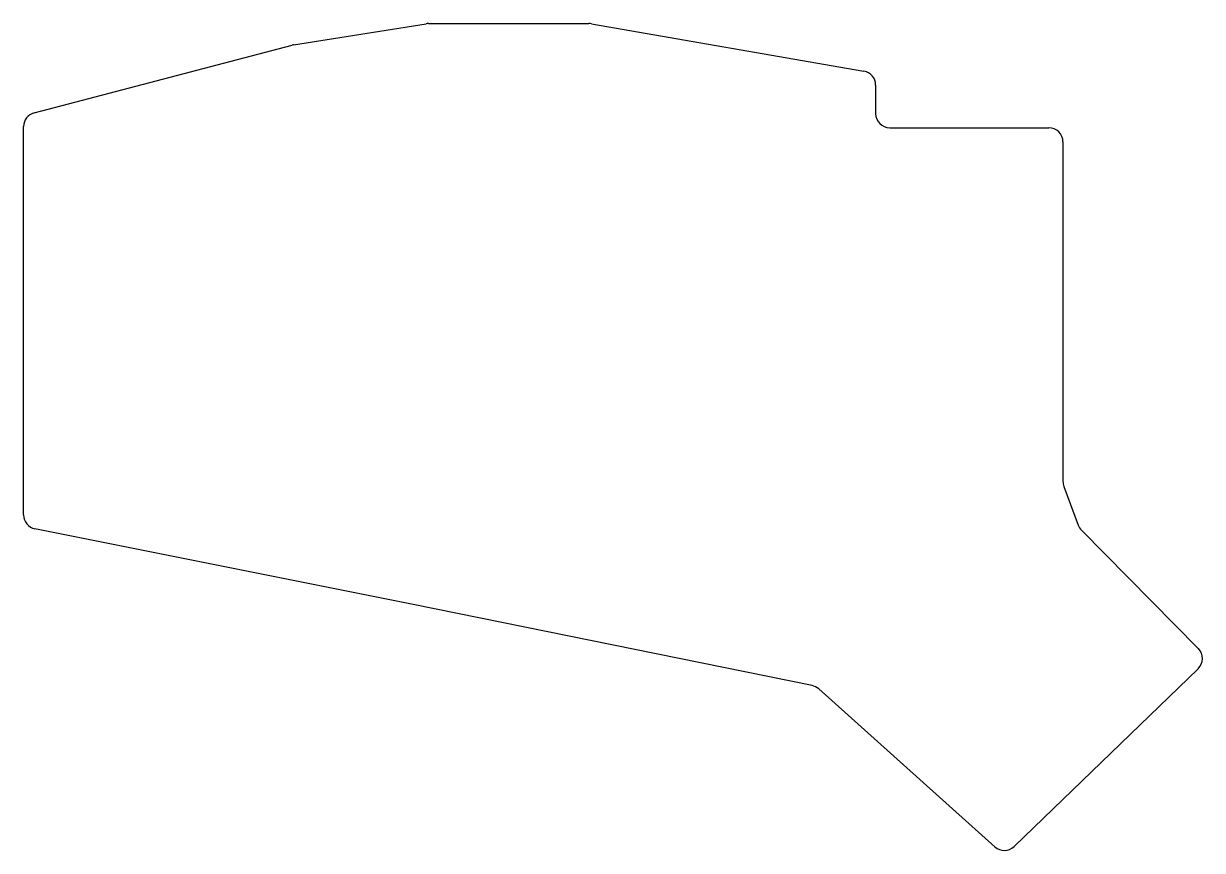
# Model space of a CAD drawing. Header units: millimetres. Extents: x 88 to 255, y -157 to -40.
import ezdxf

# ---------------------------------------------------------------- set-up
doc = ezdxf.new("R2010")
doc.units = ezdxf.units.MM

msp = doc.modelspace()

# ---------------------------------------------------------------- linework, layer by layer
for p, q in [((126.6, -42.98), (145.34, -40.02)), ((145.66, -40), (168.33, -40)), ((168.67, -40.03), (207.14, -46.71)), ((89.99, -52.61), (126.4, -43.03)), ((208.8, -48.68), (208.8, -52.7)), ((88.5, -109.36), (88.5, -54.54)), ((210.8, -54.7), (233.25, -54.7)), ((235.25, -56.7), (235.25, -104.64)), ((235.37, -105.34), (237.39, -110.8)), ((143.5, -122), (90.11, -111.32)), ((237.85, -111.51), (254.36, -128.22)), ((199.83, -133.46), (143.5, -122)), ((228.35, -156.16), (254.33, -131.07)), ((225.62, -156.21), (200.77, -133.93))]:
    msp.add_line(p, q)
for centre, start, end in [((145.66, -42), 90, 98.9726), ((168.33, -42), 80.1462, 90), ((126.91, -44.96), 98.9726, 104.7436), ((206.8, -48.68), 0, 80.1462), ((90.5, -54.54), 104.7436, 180), ((210.8, -52.7), 180, 270), ((233.25, -56.7), 0, 90), ((237.25, -104.64), 180, 200.2991), ((90.5, -109.36), 180, 258.6901), ((239.27, -110.1), 200.2991, 224.6557), ((143.1, -123.96), 78.5, 78.6901), ((252.94, -129.63), 314, 44.6557), ((199.43, -135.42), 48.1374, 78.5), ((226.96, -154.72), 228.1374, 314)]:
    msp.add_arc(centre, 2, start, end)

doc.saveas('drawing.dxf')
